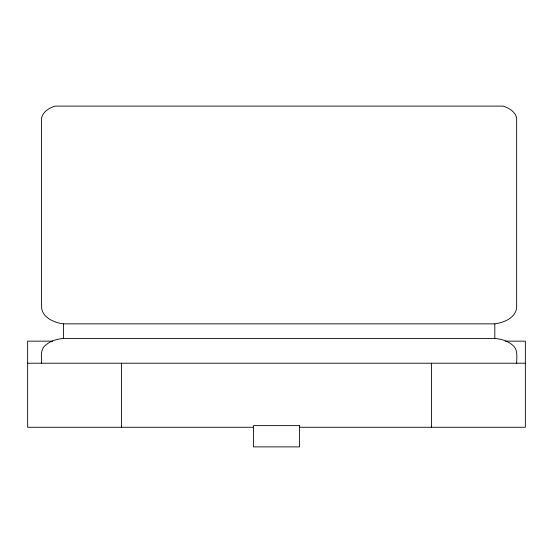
<?xml version="1.0" encoding="UTF-8"?>
<svg xmlns="http://www.w3.org/2000/svg" width="553" height="553" viewBox="0 0 553 553"><rect width="100%" height="100%" fill="white"/><g stroke="black" fill="none" stroke-linecap="round" stroke-linejoin="round"><path stroke-width="0.83" d="M494.811 323.858C504.17 322.669 516.744 317.415 516.647 306.321L516.647 117.976C515.272 111.658 508.967 108.008 503.258 106.114L54.961 106.114C49.252 108.008 42.947 111.658 41.572 117.976L41.572 306.321C41.475 317.415 54.049 322.669 63.408 323.858L494.811 323.858L494.811 338.477C500.963 338.92 507.184 340.779 512.05 344.678C518.313 349.047 516.661 357.058 516.647 363.528M494.811 338.477L63.408 338.477C57.256 338.92 51.035 340.779 46.169 344.678C39.899 349.047 41.558 357.058 41.572 363.528M52.708 341.153L27.65 341.153L27.65 427.262L253.627 427.262M505.477 341.153L525.35 341.153L525.35 427.262L299.373 427.262M27.65 363.217L525.35 363.217M431.444 363.217L431.444 427.262M121.556 363.217L121.556 427.262M63.408 323.858L63.408 338.477M299.532 425.63L253.468 425.63L253.468 446.886L299.532 446.886L299.532 425.63"/></g></svg>
